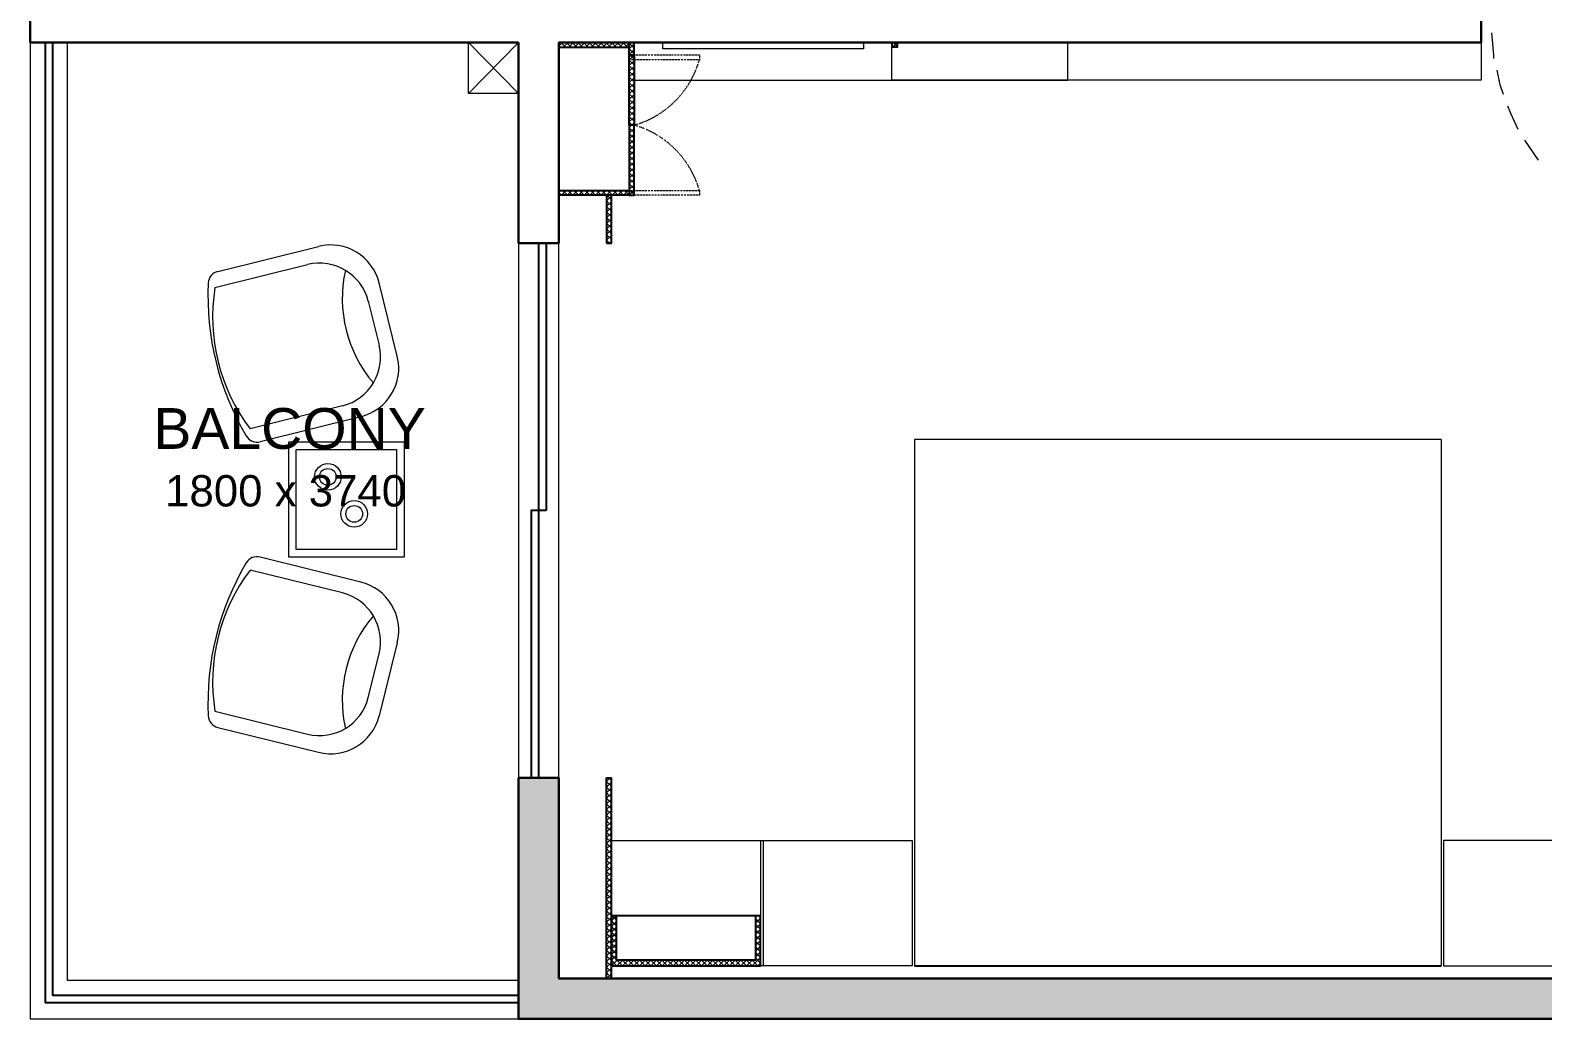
# Model space of a CAD drawing. Header units: millimetres. Extents: x 75500 to 345360, y -224327 to 19532.
# Drawn here: x 119046 to 125078, y -30590 to -26647 of the extents above; entities that cross this region are included whole.
import ezdxf

# ---------------------------------------------------------------- set-up
doc = ezdxf.new("R2010")
doc.units = ezdxf.units.MM
doc.header["$LTSCALE"] = 0.01
doc.linetypes.add('ZWCAD_ISO03W100', pattern=[30, 12, -18])
doc.layers.add('A- Ele 4', color=250, linetype='Continuous', lineweight=15, true_color=0x333333)
for name, color, linetype, lineweight in [('A- Windows', 150, 'Continuous', 9), ('A-WALL', 7, 'Continuous', 30), ('ele 0.1', 252, 'Continuous', 13), ('funiture', 11, 'Continuous', 5), ('furniture section', 7, 'Continuous', 25), ('hatch', 251, 'Continuous', 0)]:
    doc.layers.add(name, color=color, linetype=linetype, lineweight=lineweight)
doc.styles.add('Arial$001H0', font='arial.ttf')

msp = doc.modelspace()

# ---------------------------------------------------------------- hatches: boundary and pattern name
at = {"layer": 'hatch'}
h = msp.add_hatch(dxfattribs=at)
h.set_pattern_fill('ANSI37', color=256, scale=5, angle=180)
h.set_pattern_definition([(225, (121154.131, -27496.131), (11.22532, -11.22532), []), (315, (121154.131, -27496.131), (11.22532, 11.22532), [])])
h.paths.add_polyline_path([(121435.1, -27000.9), (121454.1, -27000.9), (121454.1, -26696.1), (121435.1, -26696.1), (121435.1, -26715.1)])
h.paths.add_polyline_path([(121435.1, -27305.6), (121454.1, -27305.6), (121454.1, -27146.1), (121454.1, -27000.9), (121435.1, -27000.9), (121435.1, -27286.6)])
h.paths.add_polyline_path([(121154.1, -27305.6), (121344.6, -27305.6), (121363.6, -27305.6), (121435.1, -27305.6), (121435.1, -27286.6), (121154.1, -27286.6)])
h.paths.add_polyline_path([(121154.1, -26696.1), (121154.1, -26715.1), (121435.1, -26715.1), (121435.1, -26696.1)])
h.paths.add_polyline_path([(121344.6, -27496.1), (121363.6, -27496.1), (121363.6, -27305.6), (121344.6, -27305.6)])
h = msp.add_hatch(dxfattribs=at)
h.set_pattern_fill('ANSI37', color=256, scale=5, angle=180)
h.set_pattern_definition([(225, (122484.131, -26715.141), (11.225, -11.225), []), (315, (122484.131, -26715.141), (11.225, 11.225), [])])
h.paths.add_polyline_path([(122484.1, -26715.1), (122503.1, -26715.1), (122503.1, -26696.1), (122484.1, -26696.1)])
at = {"layer": 'hatch', "transparency": 33554559}
h = msp.add_hatch(color=256, dxfattribs=at)
h.dxf.hatch_style = 1
h.paths.add_polyline_path([(120993.3, -29629.4), (121154.1, -29629.4), (121154.1, -30429.4), (125882.1, -30429.4), (125882.1, -29649.4), (126043, -29649.4), (126043, -30408.3), (126043, -30429.4), (126944.5, -30429.4), (127634.5, -30429.4), (127841.9, -30429.4), (128531.8, -30429.4), (128531.8, -30408.3), (128531.8, -29829.4), (128531.8, -29829.4), (128531.8, -28457), (128442.9, -28457), (128434.5, -28457), (128434.5, -28368.1), (128434.5, -28359.6), (128434.5, -28300.4), (128912.8, -28300.4), (128912.8, -28338.4), (128912.8, -28414.6), (128912.8, -28457), (128692.7, -28457), (128692.7, -30429.4), (128853.5, -30429.4), (128853.5, -30590.3), (120993.3, -30590.3)])
at = {"layer": 'hatch'}
h = msp.add_hatch(dxfattribs=at)
h.set_pattern_fill('ANSI37', color=256, scale=5, angle=180)
h.set_pattern_definition([(225, (121344.631, -30429.427), (11.22532, -11.22532), []), (315, (121344.631, -30429.427), (11.22532, 11.22532), [])])
h.paths.add_polyline_path([(121344.6, -29848.4), (121344.6, -30429.4), (121363.6, -30429.4), (121363.6, -30379.4), (121363.6, -30180.4), (121363.6, -29879.4), (121363.6, -29629.4), (121344.6, -29629.4), (121344.6, -29829.4)])
h = msp.add_hatch(dxfattribs=at)
h.set_pattern_fill('ANSI37', color=256, scale=5, angle=180)
h.set_pattern_definition([(225, (121363.631, -30379.427), (11.22532, -11.22532), []), (315, (121363.631, -30379.427), (11.22532, 11.22532), [])])
h.paths.add_polyline_path([(121363.6, -30379.4), (121363.6, -30180.4), (121382.6, -30180.4), (121382.6, -30355.4), (121939.6, -30355.4), (121939.6, -30180.4), (121958.6, -30180.4), (121958.6, -30379.4)])

# ---------------------------------------------------------------- linework, layer by layer
at = {"color": 8, "linetype": 'Continuous', "lineweight": 5}
for p, q in [((119046.2, -26696.1), (119046.2, -30590.3)), ((119194.4, -30437.9), (119194.4, -26696.1)), ((125061, -27166), (125005.9, -27085.6)), ((120993.3, -27496.1), (120993.3, -29629.4)), ((121154.1, -29629.4), (121154.1, -27496.1)), ((119046.2, -30590.3), (120993.3, -30590.3))]:
    msp.add_line(p, q, dxfattribs=at)
at = {"color": 251, "linetype": 'Continuous', "lineweight": 9, "true_color": 0x545454}
for p, q in [((120993.3, -26899.3), (120794.3, -26696.1)), ((120794.3, -26899.3), (120993.3, -26696.1)), ((120993.3, -26899.3), (120794.3, -26696.1)), ((120794.3, -26899.3), (120993.3, -26696.1))]:
    msp.add_line(p, q, dxfattribs=at)
at = {"color": 8, "linetype": 'Continuous', "lineweight": 5}
for points in [[(124883.2, -26759.6), (124883.2, -26746.9), (124874.7, -26658)], [(124921.3, -26903.5), (124908.6, -26865.5), (124895.9, -26806.2)], [(124980.5, -27043.2), (124950.9, -26979.7), (124938.2, -26950.1)]]:
    msp.add_lwpolyline(points, dxfattribs=at)
at = {"color": 251, "linetype": 'Continuous', "lineweight": 9, "true_color": 0x545454}
msp.add_lwpolyline([(120993.3, -26899.3), (120794.3, -26899.3), (120794.3, -26696.1)], dxfattribs=at)
msp.add_lwpolyline([(120993.3, -26899.3), (120794.3, -26899.3), (120794.3, -26696.1)], dxfattribs=at)
at = {"layer": 'A- Ele 4'}
for p, q in [((122154.1, -26696.1), (124832.4, -26696.1)), ((119794.1, -27609.4), (120195.4, -27509.7)), ((119782.8, -27674), (120151.6, -27582.4)), ((120394, -27728.3), (120437.3, -27903)), ((120291.4, -28145.3), (119922.6, -28236.9)), ((120364.1, -28189.1), (119962.8, -28288.7)), ((120364.1, -28848.3), (119962.8, -28748.6)), ((120291.4, -28892), (119922.6, -28800.4)), ((120394, -29309), (120437.3, -29134.3)), ((119782.8, -29363.3), (120151.6, -29454.9)), ((119794.1, -29428), (120195.4, -29527.6))]:
    msp.add_line(p, q, dxfattribs=at)
at = {"layer": 'A- Ele 4', "linetype": 'ZWCAD_ISO03W100', "ltscale": 10}
for points in [[(121435.1, -26765.1), (121435.1, -26746.1), (121714.9, -26746.1), (121714.9, -26765.1)], [(121435.1, -27305.6), (121435.1, -27286.6), (121714.9, -27286.6), (121714.9, -27305.6)]]:
    msp.add_lwpolyline(points, close=True, dxfattribs=at)
at = {"layer": 'A- Ele 4'}
for points in [[(121363.6, -29879.4), (122563.6, -29879.4), (122563.6, -30379.4), (121363.6, -30379.4)], [(125882.1, -29879.4), (124682.1, -29879.4), (124682.1, -30379.4), (125882.1, -30379.4)]]:
    msp.add_lwpolyline(points, close=True, dxfattribs=at)
at = {"layer": 'A- Windows', "lineweight": 25}
for p, q in [((119105.5, -26696.1), (119105.5, -30526.8)), ((119135.1, -26696.1), (119135.1, -30497.2)), ((121073.7, -27496.1), (121073.7, -29629.4)), ((121103.3, -27496.1), (121103.3, -28562.8)), ((120993.3, -30497.2), (119135.1, -30497.2)), ((120993.3, -30526.8), (119105.5, -30526.8))]:
    msp.add_line(p, q, dxfattribs=at)
msp.add_lwpolyline([(121103.3, -28562.8), (121044.1, -28562.8), (121044.1, -29629.4)], dxfattribs=at)
at = {"layer": 'A-WALL'}
for p, q in [((119046.2, -22188.3), (119046.2, -26696.1)), ((124832.4, -26696.1), (124832.4, -26539.5)), ((119046.2, -26696.1), (120993.3, -26696.1)), ((120993.3, -26696.1), (120993.3, -27496.1)), ((121154.1, -26696.1), (121154.1, -27496.1)), ((121154.1, -26696.1), (124832.4, -26696.1)), ((121154.1, -27496.1), (120993.3, -27496.1)), ((120993.3, -29629.4), (121154.1, -29629.4)), ((120993.3, -29629.4), (120993.3, -30590.3)), ((121154.1, -29629.4), (121154.1, -30429.4)), ((120993.3, -30590.3), (128853.5, -30590.3))]:
    msp.add_line(p, q, dxfattribs=at)
msp.add_lwpolyline([(128531.8, -28457), (128531.8, -30429.4), (126043, -30429.4), (126043, -29649.4), (125882.1, -29649.4), (125882.1, -30429.4), (121154.1, -30429.4)], dxfattribs=at)
at = {"layer": 'ele 0.1', "ltscale": 50}
msp.add_line((122482.4, -26846.1), (122482.4, -26696.1), dxfattribs=at)
at = {"layer": 'ele 0.1'}
for p, q in [((123184.1, -26846.1), (123184.1, -26696.1)), ((124832.4, -26696.1), (124832.4, -26846.1)), ((121454.1, -26846.1), (123184.1, -26846.1)), ((124832.4, -26846.1), (122482.4, -26846.1)), ((122572.9, -28279.4), (122572.9, -30379.4)), ((124672.9, -28279.4), (122572.9, -28279.4)), ((124672.9, -28279.4), (124672.9, -30379.4)), ((121958.6, -29879.4), (121958.6, -30379.4)), ((121968.6, -29879.4), (121968.6, -30379.4)), ((120993.3, -30437.9), (119194.4, -30437.9))]:
    msp.add_line(p, q, dxfattribs=at)
at = {"layer": 'ele 0.1', "linetype": 'ZWCAD_ISO03W100', "ltscale": 10}
for centre, radius, start, end in [((121352.1, -26663.1), 376.8, 285.70745, 344.29255), ((121350.5, -27390.2), 378.8, 15.87446, 74.12554)]:
    msp.add_arc(centre, radius, start, end, dxfattribs=at)
at = {"layer": 'funiture'}
for points in [[(121569.1, -26696.1), (122369.1, -26696.1), (122369.1, -26721.1), (121569.1, -26721.1)], [(120536.8, -28289.2), (120536.8, -28749.2), (120076.8, -28749.2), (120076.8, -28289.2)], [(120506.8, -28319.2), (120506.8, -28719.2), (120106.8, -28719.2), (120106.8, -28319.2)]]:
    msp.add_lwpolyline(points, close=True, dxfattribs=at)
for points in [[(120510, -27946.8), (120437.7, -27655.6)], [(120510, -29090.6), (120437.7, -29381.7)]]:
    msp.add_lwpolyline(points, dxfattribs=at)
for centre, radius in [((120233.2, -28428.8), 53.3), ((120233.2, -28428.8), 33.3), ((120338.1, -28576.5), 53.3), ((120338.1, -28576.5), 33.3)]:
    msp.add_circle(centre, radius, dxfattribs=at)
for centre, radius, start, end in [((120243.6, -27703.8), 200, 13.94659, 103.94659), ((119806.1, -27657.9), 50, 103.94659, 177.17093), ((120199.9, -27776.5), 200, 13.94659, 103.94659), ((120810.6, -27717.6), 519.9, 167.51422, 220.37896), ((120844.3, -27709.2), 1089.4, 177.17093, 210.72225), ((120511.4, -27791.9), 738, 170.80873, 217.08445), ((120243.2, -27951.2), 200, 283.94659, 13.94659), ((120315.9, -27995), 200, 283.94659, 13.94659), ((119950.8, -28240.2), 50, 210.72225, 283.94659), ((119950.8, -28797.1), 50, 76.05341, 149.27775), ((120844.3, -29328.1), 1089.4, 149.27775, 182.82907), ((120511.4, -29245.5), 738, 142.91555, 189.19127), ((120315.9, -29042.4), 200, 346.05341, 76.05341), ((120243.2, -29086.1), 200, 346.05341, 76.05341), ((120810.6, -29319.8), 519.9, 139.62104, 192.48578), ((120199.9, -29260.8), 200, 256.05341, 346.05341), ((119806.1, -29379.4), 50, 182.82907, 256.05341), ((120243.6, -29333.5), 200, 256.05341, 346.05341)]:
    msp.add_arc(centre, radius, start, end, dxfattribs=at)
at = {"layer": 'furniture section'}
for p, q in [((121154.1, -26696.1), (121154.1, -27496.1)), ((121435.1, -26746.1), (121435.1, -26696.1)), ((121454.1, -26696.8), (121435.1, -26696.8)), ((121454.1, -26696.1), (124832.4, -26696.1)), ((121454.1, -26746.1), (121454.1, -26696.8)), ((121344.6, -30429.4), (121344.6, -29629.4)), ((121344.6, -29629.4), (121363.6, -29629.4)), ((121363.6, -30429.4), (121363.6, -29629.4)), ((122572.9, -30379.4), (124672.9, -30379.4)), ((121363.6, -30429.4), (125882.1, -30429.4))]:
    msp.add_line(p, q, dxfattribs=at)
for points in [[(121154.1, -26715.1), (121435.1, -26715.1), (121435.1, -26696.1), (121154.1, -26696.1)], [(122484.1, -26696.1), (122503.1, -26696.1), (122503.1, -26715.1), (122484.1, -26715.1)], [(121435.1, -26746.1), (121454.1, -26746.1), (121454.1, -27025.9), (121435.1, -27025.9)], [(121454.1, -27025.9), (121435.1, -27025.9), (121435.1, -27305.6), (121454.1, -27305.6)], [(121154.1, -27286.6), (121435.1, -27286.6), (121435.1, -27305.6), (121154.1, -27305.6)], [(121344.6, -27496.1), (121363.6, -27496.1), (121363.6, -27305.6), (121344.6, -27305.6)], [(121958.6, -30180.4), (121363.6, -30180.4), (121363.6, -30379.4), (121958.6, -30379.4)]]:
    msp.add_lwpolyline(points, close=True, dxfattribs=at)
msp.add_lwpolyline([(121382.6, -30180.4), (121382.6, -30355.4), (121939.6, -30355.4), (121939.6, -30180.4)], dxfattribs=at)

# ---------------------------------------------------------------- texts
at = {"color": 7, "style": 'Arial$001H0'}
for s, height, p in [('BALCONY ', 162.74, (119537.2, -28317.3)), ('1800 x 3740', 125, (119584, -28546.9))]:
    msp.add_text(s, height=height, dxfattribs=at).set_placement(p)

doc.saveas('drawing.dxf')
